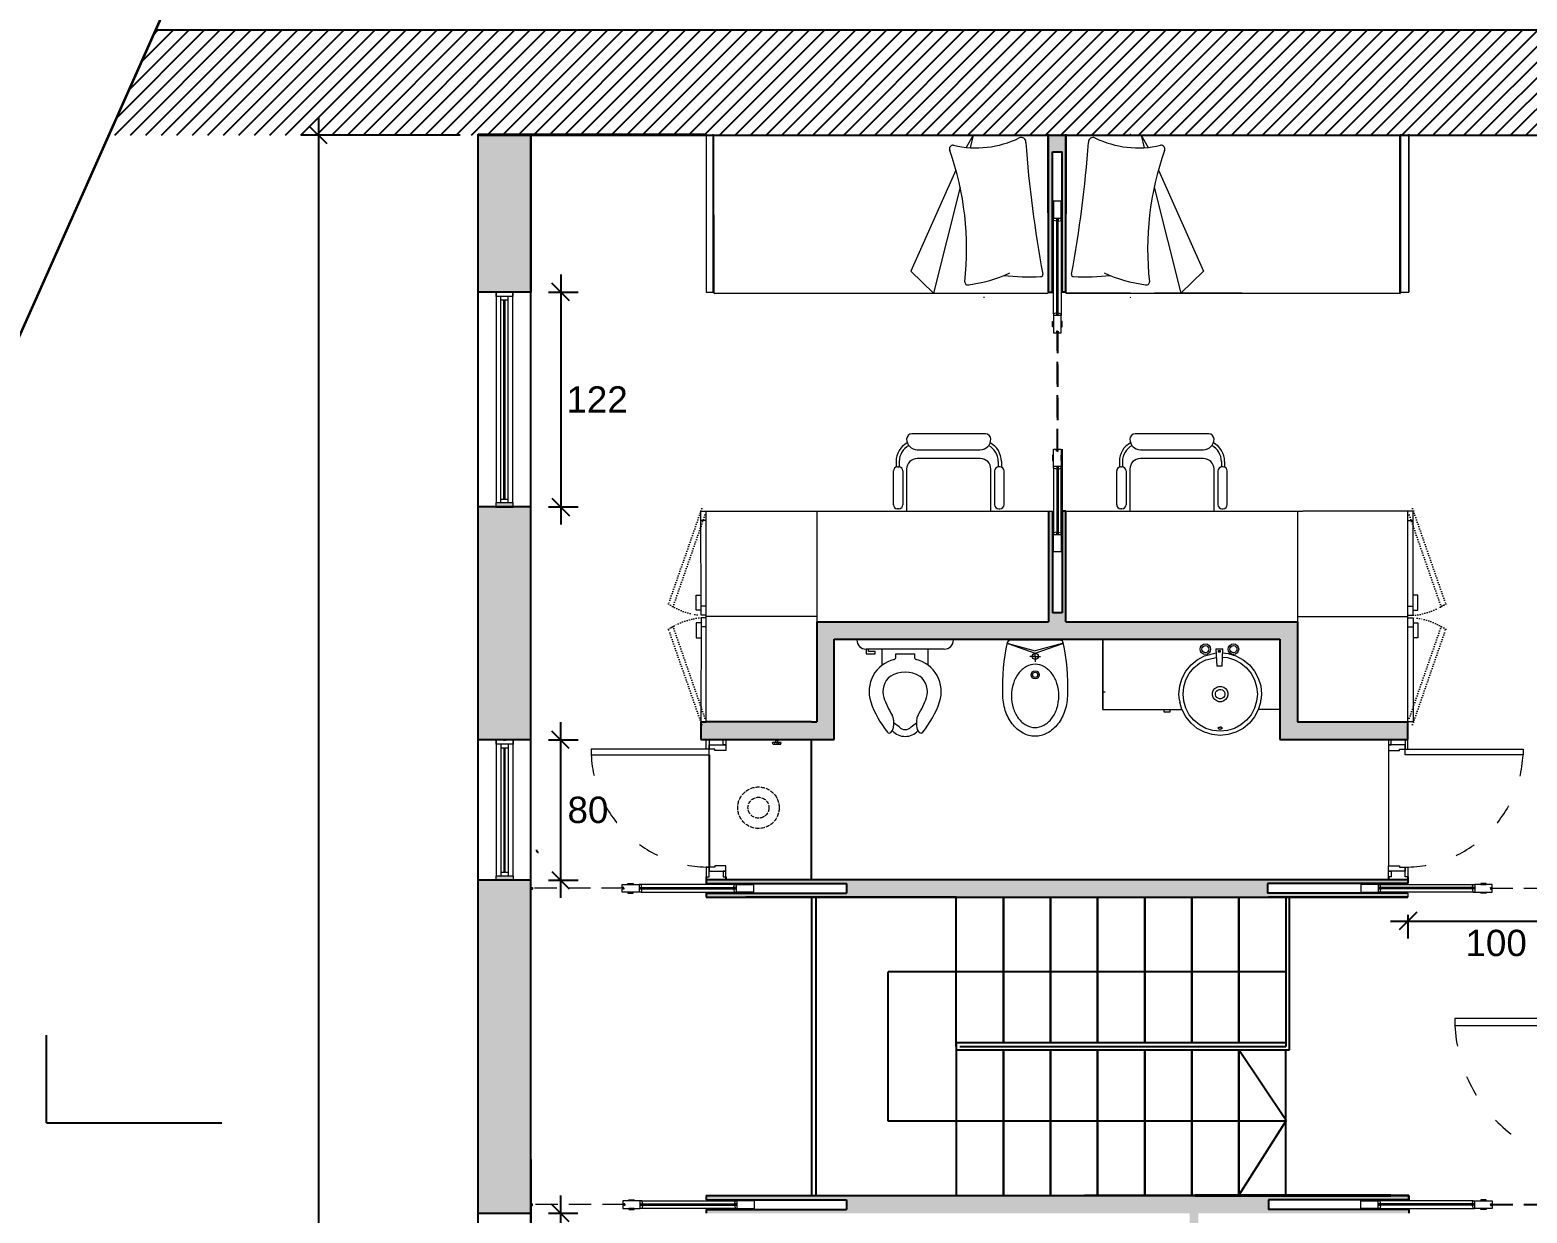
# Model space of a CAD drawing. Header units: inches. Extents: x -173 to 14008, y -3334 to 10368.
# Drawn here: x 11774 to 12627, y -385 to 289 of the extents above; entities that cross this region are included whole.
import ezdxf

# ---------------------------------------------------------------- set-up
doc = ezdxf.new("R2010")
doc.units = ezdxf.units.IN
doc.header["$MEASUREMENT"] = 0
for name, pattern in [('ACAD_ISO02W100', [15, 12, -3]), ('ACAD_ISO03W100', [30, 12, -18]), ('ACAD_ISO07W100', [3, 0, -3]), ('DOT2', [0.125, 0, -0.125]), ('TRATTEGGIATA2', [9.525, 6.35, -3.175])]:
    doc.linetypes.add(name, pattern=pattern)
for name, color, linetype, lineweight in [('ARREDAMENTO', 8, 'Continuous', 18), ('INFISSI', 4, 'Continuous', 18), ('MURATURA_section_wall', 7, 'Continuous', 40), ('PAVIMENTAZIONE_flooring', 250, 'Continuous', 5), ('PORTE_finestre_doors_windows', 4, 'Continuous', 15), ('QUOTE', 6, 'Continuous', 9), ('SEZIONI_medie_small_section', 2, 'Continuous', 25)]:
    doc.layers.add(name, color=color, linetype=linetype, lineweight=lineweight)
doc.layers.add('ARREDI_attrezzature', color=7, linetype='Continuous')
doc.styles.add('ARCH', font='txt')
doc.styles.get("Standard").update_dxf_attribs({"font": 'Arial.ttf'})
doc.dimstyles.get("Standard").update_dxf_attribs({"dimtxt": 15, "dimasz": 10, "dimexe": 10, "dimexo": 10, "dimgap": 5, "dimtad": 2, "dimtih": 1, "dimtoh": 1, "dimdec": 0, "dimzin": 0, "dimdsep": 46, "dimtxsty": 'Standard', "dimblk": 'OBLIQUE', "dimblk1": 'OBLIQUE', "dimblk2": 'OBLIQUE', "dimcen": 0.09, "dimdle": 10, "dimadec": 0, "dimazin": 0, "dimtfac": 1, "dimtdec": 0, "dimtofl": 0, "dimtmove": 0, "dimatfit": 3, "dimldrblk": 'OBLIQUE', "dimfxl": 1, "dimtolj": 1, "dimtzin": 0, "dimarcsym": 0})

# ---------------------------------------------------------------- blocks, each defined once
blk = doc.blocks.new('15PTOI06')
for p, q in [((8, 8.5), (8, -8.5)), ((11.5, 5), (8, 5)), ((9, 2), (9.765178, 2)), ((9, -2), (9, 2)), ((23.431562, 2.5), (24.727861, 2.5)), ((24.931034, 1.327586), (24.062054, 2.5)), ((9.765178, -2), (9, -2)), ((23.431562, -2.5), (24.690476, -2.5)), ((24.931034, -1.327586), (24.062054, -2.5)), ((11.5, -5), (8, -5)), ((9, -6.5), (8.5, -6.5)), ((8.5, -6.5), (8.5, -8)), ((9, -8.5), (9, -6.5)), ((8.5, -8), (8, -8)), ((8, -8.5), (9, -8.5))]:
    blk.add_line(p, q)
for centre, radius, start, end in [((6, 8.5), 2, 0, 90), ((17.25, 0.65), 7.210062, 71.816347, 166.116636), ((12, -13.75), 22.534695, 51.265418, 70.559965), ((19.118098, 0), 6.118098, 147.797266, 212.202734), ((17.25, 0.65), 4.210062, 71.816347, 142.891702), ((12, -13.75), 19.534695, 57.937508, 70.559965), ((25.787408, 3.438228), 0.5, 314.939898, 51.265418), ((9.765178, 2.5), 0.5, 270, 346.116636), ((23.431562, 4.5), 2, 237.937508, 270), ((24.727861, 4.5), 2, 270, 314.939898), ((23.666667, 0), 1.833333, 313.602819, 46.397181), ((23.166667, 0), 3.833333, 313.602819, 46.397181), ((9.765178, -2.5), 0.5, 13.883364, 90), ((17.25, -0.65), 7.210062, 193.883364, 288.183653), ((17.25, -0.65), 4.210062, 217.108298, 288.183653), ((12, 13.75), 19.534695, 289.440035, 302.062492), ((23.431562, -4.5), 2, 90, 122.062492), ((24.690476, -4.5), 2, 44.162471, 90), ((25.766527, -3.454957), 0.5, 308.665009, 44.162471), ((12, 13.75), 22.534695, 289.440035, 308.665009), ((6, -8.5), 2, 270, 0)]:
    blk.add_arc(centre, radius, start, end)
at = {"style": 'ARCH'}
for tag, p, flags in [('ITEM', (0, -19.5), 3), ('ROOM_NUMBER', (0, -28.5), 1)]:
    blk.add_attdef(tag, p, '', height=6, dxfattribs=dict(at, flags=flags))
blk = doc.blocks.new('bidet')
at = {"layer": 'ARREDAMENTO'}
for p, q in [((18907.96, 11675.67), (18893.13, 11669.55)), ((18908.24, 11675.74), (18893.98, 11668.6)), ((18885.23, 11655.26), (18893.98, 11668.6)), ((18893.13, 11669.55), (18885.34, 11655.54)), ((18891.87, 11670.97), (18889.63, 11668.98)), ((18891.87, 11670.97), (18889.88, 11673.21)), ((18891.87, 11670.97), (18894.11, 11672.96)), ((18891.87, 11670.97), (18893.13, 11669.55))]:
    blk.add_line(p, q, dxfattribs=at)
for points in [[(18908.52, 11673.07), (18887.85, 11654.67, -0.353669), (18885.34, 11654.55, -0.060433), (18863.9, 11674.65, -0.07695), (18858.68, 11682.73, -0.086815), (18856.59, 11691.01, -0.105749), (18857.72, 11699.18, -0.125559), (18861.62, 11704.96, -0.125559), (18867.81, 11708.16, -0.105749), (18876.05, 11708.33, -0.086815), (18884.04, 11705.3, -0.07695), (18891.46, 11699.18, -0.060433), (18908.93, 11675.55, -0.353669)], [(18887, 11696.75, 0.075445), (18881.47, 11701.34, 0.085783), (18875.58, 11703.63, 0.10607), (18869.49, 11703.56, 0.126822), (18864.94, 11701.22, 0.126822), (18862.09, 11696.98, 0.10607), (18861.32, 11690.94, 0.085783), (18862.91, 11684.82, 0.075445), (18866.83, 11678.8, 0.075445), (18872.35, 11674.22, 0.085783), (18878.24, 11671.92, 0.10607), (18884.33, 11671.99, 0.126822), (18888.88, 11674.33, 0.126822), (18891.73, 11678.58, 0.10607), (18892.5, 11684.62, 0.085783), (18890.91, 11690.74, 0.075445)]]:
    blk.add_lwpolyline(points, format="xyb", close=True, dxfattribs=at)
for centre, radius in [((18884.89, 11678.81), 2.3), ((18884.89, 11678.81), 1.5), ((18891.87, 11670.97), 1.75)]:
    blk.add_circle(centre, radius, dxfattribs=at)
for centre, start, end in [((18908.34, 11674.75), 53.2036, 112.5022), ((18886.21, 11655.05), 150.83966, 210.13826)]:
    blk.add_arc(centre, 1, start, end, dxfattribs=at)
at = {"layer": 'ARREDAMENTO', "flags": 9}
blk.add_attdef('COPYRIGHT', (18899.52, 11662.38), '', height=0.0001, rotation=131.67093, dxfattribs=at)
blk = doc.blocks.new('_Oblique')
at = {"color": 0, "linetype": 'ByBlock', "lineweight": -2}
blk.add_line((-0.5, -0.5), (0.5, 0.5), dxfattribs=at)
blk = doc.blocks.new('*D81')
at = {"layer": 'Defpoints', "color": 0, "transparency": 16777216}
for p in [(12029.19, 229.43), (11938.33, -1059.86), (12029.4, -1059.86)]:
    blk.add_point(p, dxfattribs=at)
at = {"layer": 'QUOTE', "color": 0, "lineweight": -2, "transparency": 16777216}
for p, q in [((11938.33, 239.43), (11938.33, -1069.86)), ((12019.19, 229.43), (11928.33, 229.43)), ((12019.4, -1059.86), (11928.33, -1059.86))]:
    blk.add_line(p, q, dxfattribs=at)
at = {"layer": 'QUOTE', "color": 0, "lineweight": -2, "transparency": 16777216, "xscale": 10, "yscale": 10, "zscale": 10}
for p, rotation in [((11938.33, 229.43), 90), ((11938.33, -1059.86), 270)]:
    blk.add_blockref('_Oblique', p, dxfattribs=dict(at, rotation=rotation))
at = {"layer": 'QUOTE', "color": 0, "transparency": 16777216, "insert": (11911.64, -415.22), "char_height": 15, "attachment_point": 5}
blk.add_mtext('\\A1;1300', dxfattribs=at)
blk = doc.blocks.new('*D97')
at = {"layer": 'Defpoints', "color": 0, "transparency": 16777216}
for p in [(12059.4, 140.03), (12059.4, 17.6), (12076.42, 17.6)]:
    blk.add_point(p, dxfattribs=at)
at = {"layer": 'QUOTE', "color": 0, "lineweight": -2, "transparency": 16777216}
for p, q in [((12076.42, 150.03), (12076.42, 7.6)), ((12069.4, 140.03), (12086.42, 140.03)), ((12069.4, 17.6), (12086.42, 17.6))]:
    blk.add_line(p, q, dxfattribs=at)
at = {"layer": 'QUOTE', "color": 0, "lineweight": -2, "transparency": 16777216, "xscale": 10, "yscale": 10, "zscale": 10}
for p, rotation in [((12076.42, 140.03), 90), ((12076.42, 17.6), 270)]:
    blk.add_blockref('_Oblique', p, dxfattribs=dict(at, rotation=rotation))
at = {"layer": 'QUOTE', "color": 0, "transparency": 16777216, "insert": (12097.18, 78.82), "char_height": 15, "attachment_point": 5}
blk.add_mtext('\\A1;122', dxfattribs=at)
blk = doc.blocks.new('*D98')
at = {"layer": 'Defpoints', "color": 0, "transparency": 16777216}
for p in [(12059.4, -115.12), (12059.47, -195.12), (12076.33, -195.12)]:
    blk.add_point(p, dxfattribs=at)
at = {"layer": 'QUOTE', "color": 0, "lineweight": -2, "transparency": 16777216}
for p, q in [((12076.33, -105.12), (12076.33, -205.12)), ((12069.4, -115.12), (12086.33, -115.12)), ((12069.47, -195.12), (12086.33, -195.12))]:
    blk.add_line(p, q, dxfattribs=at)
at = {"layer": 'QUOTE', "color": 0, "lineweight": -2, "transparency": 16777216, "xscale": 10, "yscale": 10, "zscale": 10}
for p, rotation in [((12076.33, -115.12), 90), ((12076.33, -195.12), 270)]:
    blk.add_blockref('_Oblique', p, dxfattribs=dict(at, rotation=rotation))
at = {"layer": 'QUOTE', "color": 0, "transparency": 16777216, "insert": (12091.97, -155.12), "char_height": 15, "attachment_point": 5}
blk.add_mtext('\\A1;80', dxfattribs=at)
blk = doc.blocks.new('*D99')
at = {"layer": 'Defpoints', "color": 0, "transparency": 16777216}
for p in [(12059.4, -384.78), (12059.4, -725.39), (12076.24, -725.39)]:
    blk.add_point(p, dxfattribs=at)
at = {"layer": 'QUOTE', "color": 0, "lineweight": -2, "transparency": 16777216}
for p, q in [((12076.24, -374.78), (12076.24, -735.39)), ((12069.4, -384.78), (12086.24, -384.78)), ((12069.4, -725.39), (12086.24, -725.39))]:
    blk.add_line(p, q, dxfattribs=at)
at = {"layer": 'QUOTE', "color": 0, "lineweight": -2, "transparency": 16777216, "xscale": 10, "yscale": 10, "zscale": 10}
for p, rotation in [((12076.24, -384.78), 90), ((12076.24, -725.39), 270)]:
    blk.add_blockref('_Oblique', p, dxfattribs=dict(at, rotation=rotation))
at = {"layer": 'QUOTE', "color": 0, "transparency": 16777216, "insert": (12096.28, -555.08), "char_height": 15, "attachment_point": 5}
blk.add_mtext('\\A1;341', dxfattribs=at)
blk = doc.blocks.new('*D103')
at = {"layer": 'Defpoints', "color": 0, "transparency": 16777216}
for p in [(12659.91, -203.23), (12559.4, -204.85), (12659.91, -218.36)]:
    blk.add_point(p, dxfattribs=at)
at = {"layer": 'QUOTE', "color": 0, "lineweight": -2, "transparency": 16777216}
for p, q in [((12659.91, -213.23), (12659.91, -228.36)), ((12549.4, -218.36), (12669.91, -218.36)), ((12559.4, -214.85), (12559.4, -228.36))]:
    blk.add_line(p, q, dxfattribs=at)
at = {"layer": 'QUOTE', "color": 0, "lineweight": -2, "transparency": 16777216, "xscale": 10, "yscale": 10, "zscale": 10, "rotation": 180}
blk.add_blockref('_Oblique', (12559.4, -218.36), dxfattribs=at)
at = {"layer": 'QUOTE', "color": 0, "lineweight": -2, "transparency": 16777216, "xscale": 10, "yscale": 10, "zscale": 10}
blk.add_blockref('_Oblique', (12659.91, -218.36), dxfattribs=at)
at = {"layer": 'QUOTE', "color": 0, "transparency": 16777216, "insert": (12609.65, -230.96), "char_height": 15, "attachment_point": 5}
blk.add_mtext('\\A1;100', dxfattribs=at)

msp = doc.modelspace()

# ---------------------------------------------------------------- hatches: boundary and pattern name
h = msp.add_hatch()
h.set_pattern_fill('ANSI31', color=0, scale=50)
h.set_pattern_definition([(45, (2779.2294, -12437.6133), (-4.4194174, 4.4194174), [])])
h.paths.add_polyline_path([(13034.49, 289.39), (11845.46, 289.39), (11818.75, 229.4), (12029.52, 229.4), (12291.49, 229.4), (12291.49, 229.44), (12301.49, 229.44), (12689.52, 229.4), (12690.03, 229.4), (13029.52, 229.4), (13029.52, 229.4), (13029.52, 229.55), (13034.5, 229.55)])
h = msp.add_hatch(color=256)
h.dxf.hatch_style = 1
h.paths.add_polyline_path([(12059.4, 140.03), (12059.4, 229.96), (12029.4, 229.96), (12029.4, 140.03)])
h = msp.add_hatch(color=256)
h.dxf.hatch_style = 1
h.paths.add_polyline_path([(12364.4, 230.02), (12354.4, 230.02), (12354.4, 140.02), (12356.8, 140.02), (12356.8, 220.02), (12362.28, 220.02), (12362.28, 140.02), (12364.4, 140.02)])
h = msp.add_hatch(color=256)
h.dxf.hatch_style = 1
h.paths.add_polyline_path([(12059.4, 17.6), (12039.6, 17.6), (12039.6, 17.6), (12049.2, 17.6), (12049.2, 20.1), (12039.6, 20.1), (12039.6, 17.6), (12049.2, 17.6), (12049.2, 17.6), (12039.6, 17.6), (12029.4, 17.6), (12029.4, -115.12), (12039.68, -115.12), (12039.68, -115.11), (12039.68, -115.11), (12049.28, -115.11), (12059.4, -115.12)])
h.paths.add_polyline_path([(12059.4, -195.12), (12039.67, -195.12), (12039.67, -195.12), (12049.27, -195.12), (12049.27, -192.62), (12039.67, -192.62), (12039.67, -195.12), (12049.27, -195.12), (12049.27, -195.12), (12039.67, -195.12), (12029.4, -195.12), (12029.4, -384.78), (12059.4, -384.78)])
h = msp.add_hatch(color=256)
h.dxf.hatch_style = 1
h.paths.add_polyline_path([(12232.4, -57.85), (12486.4, -57.85), (12486.4, -104.85), (12486.4, -114.85), (12559.4, -114.85), (12559.4, -104.85), (12496.4, -104.85), (12496.4, -47.85), (12379.13, -47.85), (12364.4, -47.85), (12364.4, 15.15), (12362.21, 15.15), (12362.21, -42.83), (12356.73, -42.83), (12356.73, 15.15), (12354.4, 15.15), (12354.4, -47.85), (12222.4, -47.85), (12222.4, -104.85), (12219.4, -104.85), (12159.4, -104.85), (12156.4, -104.85), (12156.4, -114.85), (12222.4, -114.85), (12232.4, -114.85)])
h = msp.add_hatch(color=256)
h.dxf.hatch_style = 1
h.paths.add_polyline_path([(12559.4, -202.46), (12479.4, -202.46), (12479.4, -196.99), (12559.4, -196.99), (12559.4, -194.85), (12159.4, -194.85), (12159.4, -196.99), (12239.4, -196.99), (12239.4, -202.46), (12159.4, -202.46), (12159.4, -204.85), (12238.88, -204.85), (12559.4, -204.85)])
h = msp.add_hatch(color=256)
h.dxf.hatch_style = 1
h.paths.add_polyline_path([(12479.91, -377.24), (12559.91, -377.24), (12559.91, -374.85), (12479.91, -374.85), (12438.16, -374.85), (12436.15, -374.85), (12379.91, -374.85), (12374.91, -374.85), (12159.4, -374.85), (12159.4, -377.24), (12239.4, -377.24), (12239.4, -382.71), (12159.4, -382.71), (12159.4, -384.85), (12434.91, -384.85), (12434.91, -725.39), (12439.91, -725.39), (12439.91, -384.85), (12559.91, -384.85), (12559.91, -382.71), (12479.91, -382.71)])

# ---------------------------------------------------------------- linework, layer by layer
for p, q in [((11845.25, 289.39), (13034.49, 289.39)), ((11979.52, 289.4), (13034.49, 289.4)), ((12029.4, -980.04), (12029.4, 229.96)), ((12029.52, 229.4), (12689.52, 229.4)), ((12059.4, -1010.04), (12059.4, 229.96)), ((12059.4, 229.96), (12159.4, 229.96)), ((12354.4, 140.02), (12354.38, 230.02)), ((12354.4, 140.02), (12354.4, 229.96)), ((12364.4, 140.02), (12364.4, 229.96)), ((12059.4, 17.6), (12029.4, 17.6)), ((12354.4, 15.15), (12354.4, -47.85)), ((12364.4, -47.85), (12364.4, 15.15)), ((12222.4, -47.85), (12354.4, -47.85)), ((12222.4, -47.85), (12222.4, -104.85)), ((12364.4, -47.85), (12496.4, -47.85)), ((12379.13, -47.85), (12496.4, -47.85)), ((12496.4, -47.85), (12496.4, -104.85)), ((12219.4, -104.85), (12159.4, -104.85)), ((12219.4, -104.85), (12222.4, -104.85)), ((12496.4, -104.85), (12559.4, -104.85)), ((12059.4, -115.12), (12029.4, -115.12)), ((12043.9, -115.12), (12044.9, -115.12)), ((12219.4, -194.85), (12219.4, -114.85)), ((12059.47, -195.12), (12029.47, -195.12)), ((12159.4, -193.25), (12159.4, -196.99)), ((12559.4, -194.85), (12159.4, -194.85)), ((12548.2, -193.25), (12548.2, -194.85)), ((12159.4, -202.46), (12159.4, -204.85)), ((12159.4, -204.85), (12559.4, -204.85)), ((12159.4, -204.85), (12238.88, -204.85)), ((12559.4, -204.85), (12479.91, -204.85)), ((12263, -332.35), (12263, -247.35)), ((12489.85, -247.35), (12263.01, -247.35)), ((11783.35, -333.45), (11783.35, -283.45)), ((12490, -332.06), (12463, -291.85)), ((12489.85, -332.35), (12263, -332.35)), ((12490, -332.06), (12463, -374.56)), ((11783.35, -333.45), (11883.35, -333.45)), ((12059.4, -354.26), (12059.4, -384.26)), ((12159.4, -374.85), (12559.91, -374.85)), ((12159.4, -374.85), (12239.4, -374.85)), ((12221.89, -374.85), (12301.89, -374.85)), ((12439.91, -374.85), (12379.91, -374.85)), ((12379.91, -374.85), (12439.91, -374.85)), ((12559.91, -374.85), (12439.91, -374.85)), ((12559.91, -374.85), (12439.91, -374.85)), ((12439.91, -374.85), (12559.91, -374.85)), ((12559.91, -374.85), (12479.91, -374.85)), ((12559.91, -377.24), (12559.91, -374.85)), ((12559.91, -374.85), (12559.91, -377.24)), ((12159.4, -382.71), (12159.4, -384.85)), ((12559.91, -382.71), (12559.91, -384.85)), ((12029.4, -384.78), (12059.4, -384.78)), ((12059.4, -384.26), (12059.4, -424.26))]:
    msp.add_line(p, q)
at = {"ltscale": 0.1}
for p, q in [((12554.92, 139.23), (12555.01, 229.23)), ((12362.21, 15.15), (12362.21, 50.45))]:
    msp.add_line(p, q, dxfattribs=at)
at = {"color": 4, "linetype": 'ByBlock'}
for p, q in [((12356.8, 140.02), (12356.8, 220.02)), ((12356.8, 220.02), (12362.28, 220.02)), ((12362.28, 140.02), (12362.28, 220.02)), ((12356.73, 15.15), (12356.73, -42.83)), ((12362.21, 15.15), (12362.21, -42.83)), ((12362.21, -42.83), (12356.73, -42.83))]:
    msp.add_line(p, q, dxfattribs=at)
at = {"color": 4}
for p, q in [((12354.4, 140.02), (12356.8, 140.02)), ((12364.4, 140.02), (12362.28, 140.02)), ((12039.32, 17.6), (12049.32, 17.6)), ((12044.32, 17.6), (12043.82, 17.6)), ((12044.4, -184.85), (12043.9, -184.85)), ((12170.6, -193.25), (12170.6, -194.85)), ((12221.89, -204.85), (12181.89, -204.85)), ((12301.89, -204.85), (12221.89, -204.85)), ((12221.89, -204.85), (12221.89, -374.85)), ((12328.74, -204.85), (12328.74, -287.85)), ((12355.6, -204.85), (12355.6, -287.85)), ((12382.45, -204.85), (12382.45, -287.85)), ((12436.15, -204.85), (12436.15, -287.85)), ((12463, -204.85), (12463, -287.85)), ((12328.74, -374.85), (12328.74, -291.85)), ((12355.6, -374.85), (12355.6, -291.85)), ((12382.45, -374.85), (12382.45, -291.85)), ((12436.15, -374.85), (12436.15, -291.85)), ((12463, -374.85), (12463, -291.85)), ((12489.85, -374.85), (12489.85, -291.85)), ((12181.89, -374.85), (12221.89, -374.85))]:
    msp.add_line(p, q, dxfattribs=at)
at = {"color": 4, "linetype": 'TRATTEGGIATA2', "ltscale": 2}
for p, q in [((12359.54, 117.83), (12359.54, 65.84)), ((12359.54, 49.45), (12359.54, 117.83)), ((12606.4, -379.98), (12658.4, -379.98))]:
    msp.add_line(p, q, dxfattribs=at)
at = {"linetype": 'ByBlock'}
for p, q in [((12364.4, 15.15), (12362.21, 15.15)), ((12232.4, -114.85), (12232.4, -57.85)), ((12232.4, -57.85), (12486.4, -57.85)), ((12486.4, -57.85), (12486.4, -104.85)), ((12156.4, -104.85), (12159.4, -104.85)), ((12156.4, -104.85), (12156.4, -114.85)), ((12486.4, -104.85), (12486.4, -114.85)), ((12559.4, -114.85), (12559.4, -104.85)), ((12156.4, -114.85), (12222.4, -114.85)), ((12222.4, -114.85), (12232.4, -114.85)), ((12486.4, -114.85), (12559.4, -114.85)), ((12161, -123.65), (12161.11, -187.65)), ((12559.4, -193.25), (12559.4, -194.85)), ((12559.4, -194.85), (12559.4, -196.99)), ((12159.4, -196.99), (12239.4, -196.99)), ((12159.4, -202.46), (12239.4, -202.46)), ((12239.4, -196.99), (12239.4, -202.46)), ((12559.4, -196.99), (12479.4, -196.99)), ((12479.4, -196.99), (12479.4, -202.46)), ((12559.4, -202.46), (12479.4, -202.46)), ((12219.4, -204.85), (12219.4, -374.85)), ((12491.85, -291.85), (12491.85, -204.85)), ((12489.85, -287.85), (12301.89, -287.85)), ((12301.89, -287.85), (12301.89, -289.85)), ((12301.89, -289.85), (12301.89, -291.85)), ((12303.89, -289.85), (12489.85, -289.85)), ((12301.89, -291.85), (12489.85, -291.85)), ((12489.85, -291.85), (12491.85, -291.85)), ((12159.4, -374.85), (12159.4, -377.24)), ((12228.77, -374.85), (12228.77, -374.85)), ((12434.91, -374.85), (12374.91, -374.85)), ((12159.4, -377.24), (12239.4, -377.24)), ((12159.4, -382.71), (12239.4, -382.71)), ((12239.4, -377.24), (12239.4, -382.71)), ((12559.91, -377.24), (12479.91, -377.24)), ((12479.91, -377.24), (12479.91, -382.71)), ((12559.91, -382.71), (12479.91, -382.71))]:
    msp.add_line(p, q, dxfattribs=at)
at = {"linetype": 'ACAD_ISO07W100'}
msp.add_line((12156.4, -104.85), (12159.07, -103.92), dxfattribs=at)
for points in [[(11367.7, -783.69), (13194.92, -1596.86), (14008.1, 230.36), (12180.87, 1043.54)], [(11367.83, -783.39), (13194.92, -1596.86), (14008.4, 230.23), (12181.31, 1043.7)], [(12029.4, 229.96), (12059.4, 229.96), (12059.4, 140.03), (12029.4, 140.03)]]:
    msp.add_lwpolyline(points, close=True)
at = {"color": 4}
for points in [[(12301.89, -289.85), (12301.89, -204.85), (12328.74, -204.85), (12328.74, -287.85)], [(12328.74, -287.85), (12328.74, -204.85), (12355.6, -204.85), (12355.6, -287.85)], [(12355.6, -287.85), (12355.6, -204.85), (12382.45, -204.85), (12382.45, -287.85)], [(12382.45, -287.85), (12382.45, -204.85), (12409.3, -204.85), (12409.3, -287.85)], [(12409.3, -287.85), (12409.3, -204.85), (12436.15, -204.85), (12436.15, -287.85)], [(12436.15, -287.85), (12436.15, -204.85), (12463, -204.85), (12463, -287.85)], [(12463, -287.85), (12463, -204.85), (12489.85, -204.85), (12489.85, -289.85)], [(12301.89, -289.85), (12301.89, -374.85), (12328.74, -374.85), (12328.74, -291.85)], [(12328.74, -291.85), (12328.74, -374.85), (12355.6, -374.85), (12355.6, -291.85)], [(12355.6, -291.85), (12355.6, -374.85), (12382.45, -374.85), (12382.45, -291.85)], [(12382.45, -291.85), (12382.45, -374.85), (12409.3, -374.85), (12409.3, -291.85)], [(12409.3, -291.85), (12409.3, -374.85), (12436.15, -374.85), (12436.15, -291.85)], [(12436.15, -291.85), (12436.15, -374.85), (12463, -374.85), (12463, -291.85)], [(12463, -291.85), (12463, -374.85), (12489.85, -374.85), (12489.85, -291.85)]]:
    msp.add_lwpolyline(points, dxfattribs=at)
at = {"layer": 'ARREDAMENTO'}
for p, q in [((12159.4, 229.96), (12159.4, 140.02)), ((12163.4, 140.02), (12163.4, 230.02)), ((12311.51, 229.38), (12307.48, 222.5)), ((12311.51, 229.38), (12309.74, 222.31)), ((12555.01, 229.23), (12364.6, 229.42)), ((12407.28, 229.38), (12409.06, 222.31)), ((12407.28, 229.38), (12411.32, 222.5)), ((12555.01, 229.23), (12554.92, 139.23)), ((12555.01, 229.23), (12554.92, 139.23)), ((12555, 219.23), (12555.01, 229.23)), ((12555.4, 140.02), (12555.4, 230.02)), ((12559.91, 229.96), (12559.91, 140.02)), ((12559.91, 140.02), (12559.91, 229.96)), ((12554.92, 139.23), (12555, 219.23)), ((12301.69, 209.5), (12276.02, 151.86)), ((12417.1, 209.5), (12442.77, 151.86)), ((12304.08, 199.81), (12288.88, 139.33)), ((12414.71, 199.81), (12429.91, 139.33)), ((12276.02, 151.86), (12288.89, 139.36)), ((12442.77, 151.86), (12429.9, 139.36)), ((12163.88, 139.23), (12317.54, 139.39)), ((12163.88, 139.23), (12317.54, 139.39)), ((12317.54, 139.39), (12353.88, 139.42)), ((12401.25, 139.39), (12364.92, 139.42)), ((12554.92, 139.23), (12401.25, 139.39)), ((12554.92, 139.23), (12401.25, 139.39)), ((12464.84, 139.32), (12414.84, 139.37)), ((12318.61, 59.21), (12276.61, 59.21)), ((12321.61, 56.21), (12321.61, 56.21)), ((12445.86, 59.21), (12403.86, 59.21)), ((12448.86, 56.21), (12448.86, 56.21)), ((12267.61, 43.48), (12267.61, 40.31)), ((12269.41, 43.48), (12269.41, 40.46)), ((12279.61, 50.21), (12315.61, 50.21)), ((12315.61, 45.15), (12279.61, 45.15)), ((12325.81, 43.48), (12325.81, 40.46)), ((12327.61, 43.48), (12327.61, 40.31)), ((12394.86, 43.48), (12394.86, 40.31)), ((12396.66, 43.48), (12396.66, 40.46)), ((12406.86, 50.21), (12442.86, 50.21)), ((12442.86, 45.15), (12406.86, 45.15)), ((12453.06, 43.48), (12453.06, 40.46)), ((12454.86, 43.48), (12454.86, 40.31)), ((12266.09, 18.88), (12266.09, 38.08)), ((12268.49, 40.48), (12269.09, 40.48)), ((12271.49, 38.08), (12271.49, 18.88)), ((12273.61, 39.15), (12273.61, 15.15)), ((12321.61, 15.15), (12321.61, 39.15)), ((12323.73, 38.08), (12323.73, 18.88)), ((12326.73, 40.48), (12326.13, 40.48)), ((12329.13, 18.88), (12329.13, 38.08)), ((12393.34, 18.88), (12393.34, 38.08)), ((12395.74, 40.48), (12396.34, 40.48)), ((12398.74, 38.08), (12398.74, 18.88)), ((12400.86, 39.15), (12400.86, 15.15)), ((12448.86, 15.15), (12448.86, 39.15)), ((12450.98, 38.08), (12450.98, 18.88)), ((12453.98, 40.48), (12453.38, 40.48)), ((12456.38, 18.88), (12456.38, 38.08)), ((12156.42, -44.16), (12156.4, 15.15)), ((12156.4, 15.15), (12159.4, 15.15)), ((12159.4, 9.91), (12156.4, 9.9)), ((12159.4, 15.15), (12219.4, 15.15)), ((12159.4, -104.85), (12159.4, 15.15)), ((12219.4, 15.15), (12354.4, 15.15)), ((12222.4, 15.15), (12222.4, -104.85)), ((12269.09, 16.48), (12268.49, 16.48)), ((12326.13, 16.48), (12326.73, 16.48)), ((12364.4, 15.15), (12499.4, 15.15)), ((12396.34, 16.48), (12395.74, 16.48)), ((12453.38, 16.48), (12453.98, 16.48)), ((12496.4, 15.15), (12496.4, -104.85)), ((12559.4, 15.15), (12499.4, 15.15)), ((12559.39, 9.91), (12562.39, 9.9)), ((12559.4, -104.85), (12559.4, 15.15)), ((12559.4, -104.85), (12559.4, 15.15)), ((12562.4, 15.15), (12559.4, 15.15)), ((12562.38, -44.16), (12562.4, 15.15)), ((12153.73, -41.17), (12153.72, -32.72)), ((12153.72, -32.72), (12156.41, -32.72)), ((12565.07, -32.72), (12562.38, -32.72)), ((12565.07, -41.17), (12565.07, -32.72)), ((12156.41, -41.17), (12153.73, -41.17)), ((12159.41, -38.99), (12156.41, -39)), ((12559.38, -38.99), (12562.38, -39)), ((12562.38, -41.17), (12565.07, -41.17)), ((12153.73, -48.53), (12153.72, -56.99)), ((12156.41, -48.53), (12153.73, -48.53)), ((12156.42, -45.54), (12156.4, -104.85)), ((12159.41, -50.71), (12156.41, -50.71)), ((12159.42, -44.16), (12156.42, -44.16)), ((12159.42, -45.55), (12156.42, -45.54)), ((12222.4, -44.85), (12159.4, -44.85)), ((12496.4, -44.85), (12559.4, -44.85)), ((12559.38, -44.16), (12562.38, -44.16)), ((12559.38, -45.55), (12562.38, -45.54)), ((12559.38, -50.71), (12562.38, -50.71)), ((12562.38, -45.54), (12562.4, -104.85)), ((12562.38, -48.53), (12565.07, -48.53)), ((12565.07, -48.53), (12565.07, -56.99)), ((12153.72, -56.99), (12156.41, -56.99)), ((12385.36, -97.85), (12385.36, -57.85)), ((12385.36, -86.7), (12385.36, -57.85)), ((12385.36, -57.85), (12385.36, -97.85)), ((12565.07, -56.99), (12562.38, -56.99)), ((12439.28, -69.46), (12443.35, -67.29)), ((12443.35, -67.29), (12450.03, -65.56)), ((12444.25, -69.46), (12450.16, -68.16)), ((12449.91, -63.22), (12453.91, -63.22)), ((12449.91, -63.22), (12450.41, -73.22)), ((12453.41, -73.22), (12453.91, -63.22)), ((12453.68, -67.92), (12456.49, -68.26)), ((12453.79, -65.57), (12456.95, -65.95)), ((12456.49, -68.26), (12460.46, -69.46)), ((12456.95, -65.95), (12461.36, -67.29)), ((12461.36, -67.29), (12465.43, -69.46)), ((12430.62, -80.02), (12432.79, -75.96)), ((12432.79, -75.96), (12435.72, -72.39)), ((12434.75, -77.26), (12437.38, -74.05)), ((12435.72, -72.39), (12439.28, -69.46)), ((12437.38, -74.05), (12440.59, -71.42)), ((12440.59, -71.42), (12444.25, -69.46)), ((12453.41, -73.22), (12450.41, -73.22)), ((12460.46, -69.46), (12464.12, -71.42)), ((12464.12, -71.42), (12467.33, -74.05)), ((12465.43, -69.46), (12468.99, -72.39)), ((12467.33, -74.05), (12469.96, -77.26)), ((12468.99, -72.39), (12471.92, -75.96)), ((12471.92, -75.96), (12474.09, -80.02)), ((12428.83, -89.03), (12429.28, -84.44)), ((12429.28, -84.44), (12430.62, -80.02)), ((12431.18, -89.03), (12431.59, -84.9)), ((12431.59, -84.9), (12432.79, -80.92)), ((12432.79, -80.92), (12434.75, -77.26)), ((12449.24, -85.91), (12450.35, -85.1)), ((12450.35, -85.1), (12451.66, -84.67)), ((12451.66, -84.67), (12453.04, -84.67)), ((12453.04, -84.67), (12454.36, -85.1)), ((12454.36, -85.1), (12455.47, -85.91)), ((12469.96, -77.26), (12471.92, -80.92)), ((12471.92, -80.92), (12473.12, -84.9)), ((12473.12, -84.9), (12473.53, -89.03)), ((12474.09, -80.02), (12475.43, -84.44)), ((12475.43, -84.44), (12475.88, -89.03)), ((12385.7, -87.85), (12386.7, -87.85)), ((12429.17, -92.56), (12428.83, -89.03)), ((12429.17, -92.56), (12429.17, -92.56)), ((12429.17, -92.56), (12429.28, -93.62)), ((12430.56, -97.85), (12429.28, -93.62)), ((12431.59, -93.16), (12431.18, -89.03)), ((12432.79, -97.13), (12431.59, -93.16)), ((12448, -88.34), (12448.42, -87.02)), ((12448, -89.72), (12448, -88.34)), ((12448.42, -91.03), (12448, -89.72)), ((12448.42, -87.02), (12449.24, -85.91)), ((12449.24, -92.15), (12448.42, -91.03)), ((12450.35, -92.96), (12449.24, -92.15)), ((12449.68, -88.6), (12449.94, -87.8)), ((12449.68, -89.45), (12449.68, -88.6)), ((12449.94, -90.26), (12449.68, -89.45)), ((12449.94, -87.8), (12450.44, -87.11)), ((12450.44, -90.94), (12449.94, -90.26)), ((12451.66, -93.39), (12450.35, -92.96)), ((12450.44, -87.11), (12451.13, -86.62)), ((12451.13, -91.44), (12450.44, -90.94)), ((12451.13, -86.62), (12451.93, -86.36)), ((12451.93, -91.7), (12451.13, -91.44)), ((12453.04, -93.39), (12451.66, -93.39)), ((12451.93, -86.36), (12452.78, -86.36)), ((12452.78, -91.7), (12451.93, -91.7)), ((12452.78, -86.36), (12453.58, -86.62)), ((12453.58, -91.44), (12452.78, -91.7)), ((12454.36, -92.96), (12453.04, -93.39)), ((12453.58, -86.62), (12454.27, -87.11)), ((12454.27, -90.94), (12453.58, -91.44)), ((12454.27, -87.11), (12454.77, -87.8)), ((12454.77, -90.26), (12454.27, -90.94)), ((12455.47, -92.15), (12454.36, -92.96)), ((12454.77, -87.8), (12455.03, -88.6)), ((12455.03, -89.45), (12454.77, -90.26)), ((12455.03, -88.6), (12455.03, -89.45)), ((12455.47, -85.91), (12456.29, -87.02)), ((12456.29, -91.03), (12455.47, -92.15)), ((12456.29, -87.02), (12456.71, -88.34)), ((12456.71, -89.72), (12456.29, -91.03)), ((12456.71, -88.34), (12456.71, -89.72)), ((12473.12, -93.16), (12471.92, -97.13)), ((12473.53, -89.03), (12473.12, -93.16)), ((12474.15, -97.85), (12475.43, -93.62)), ((12475.43, -93.62), (12475.54, -92.56)), ((12475.88, -89.03), (12475.54, -92.56)), ((12385.36, -97.85), (12430.56, -97.85)), ((12385.36, -97.85), (12430.56, -97.85)), ((12390.23, -97.85), (12430.56, -97.85)), ((12420.24, -97.85), (12420.24, -99.15)), ((12420.24, -99.15), (12423.77, -99.15)), ((12423.77, -99.15), (12423.77, -97.85)), ((12430.62, -98.03), (12430.56, -97.85)), ((12432.79, -102.1), (12430.62, -98.03)), ((12434.75, -100.79), (12432.79, -97.13)), ((12435.72, -105.67), (12432.79, -102.1)), ((12437.38, -104), (12434.75, -100.79)), ((12469.96, -100.79), (12467.33, -104)), ((12471.92, -102.1), (12468.99, -105.67)), ((12471.92, -97.13), (12469.96, -100.79)), ((12474.09, -98.03), (12471.92, -102.1)), ((12485.38, -97.85), (12474.15, -97.85)), ((12484.15, -97.85), (12484.09, -98.03)), ((12485.78, -97.74), (12485.38, -97.85)), ((12486.1, -97.44), (12485.78, -97.74)), ((12486.32, -96.98), (12486.1, -97.44)), ((12486.4, -96.44), (12486.32, -96.98)), ((12439.28, -108.59), (12435.72, -105.67)), ((12440.59, -106.64), (12437.38, -104)), ((12443.35, -110.77), (12439.28, -108.59)), ((12444.25, -108.59), (12440.59, -106.64)), ((12447.76, -112.1), (12443.35, -110.77)), ((12448.22, -109.8), (12444.25, -108.59)), ((12452.35, -110.2), (12448.22, -109.8)), ((12451.18, -108.44), (12451.23, -108.27)), ((12451.18, -108.44), (12451.23, -108.61)), ((12451.23, -108.27), (12451.35, -108.13)), ((12451.23, -108.61), (12451.35, -108.75)), ((12451.35, -108.13), (12451.53, -108.02)), ((12451.35, -108.75), (12451.53, -108.86)), ((12451.53, -108.02), (12451.73, -107.94)), ((12451.53, -108.86), (12451.73, -108.94)), ((12451.73, -107.94), (12451.99, -107.88)), ((12451.73, -108.94), (12451.99, -109)), ((12451.99, -107.88), (12452.35, -107.85)), ((12451.99, -109), (12452.35, -109.03)), ((12452.72, -107.88), (12452.35, -107.85)), ((12452.72, -109), (12452.35, -109.03)), ((12456.49, -109.8), (12452.35, -110.2)), ((12452.98, -107.94), (12452.72, -107.88)), ((12452.98, -108.94), (12452.72, -109)), ((12453.18, -108.02), (12452.98, -107.94)), ((12453.18, -108.86), (12452.98, -108.94)), ((12453.36, -108.13), (12453.18, -108.02)), ((12453.36, -108.75), (12453.18, -108.86)), ((12453.48, -108.27), (12453.36, -108.13)), ((12453.48, -108.61), (12453.36, -108.75)), ((12453.53, -108.44), (12453.48, -108.27)), ((12453.53, -108.44), (12453.48, -108.61)), ((12460.46, -108.59), (12456.49, -109.8)), ((12461.36, -110.77), (12456.95, -112.1)), ((12464.12, -106.64), (12460.46, -108.59)), ((12465.43, -108.59), (12461.36, -110.77)), ((12467.33, -104), (12464.12, -106.64)), ((12468.99, -105.67), (12465.43, -108.59)), ((12197.54, -117.78), (12197.24, -116.57)), ((12198.55, -116.58), (12197.24, -116.57)), ((12202.04, -116.57), (12197.24, -116.57)), ((12201.74, -117.78), (12197.54, -117.78)), ((12199.09, -116.58), (12198.44, -116.57)), ((12198.59, -117.78), (12198.44, -116.57)), ((12200.73, -116.58), (12198.55, -116.58)), ((12198.66, -115.41), (12198.66, -114.85)), ((12200.59, -115.41), (12198.66, -115.41)), ((12199.04, -116.58), (12199.04, -115.41)), ((12199.64, -116.57), (12199.64, -116.58)), ((12199.64, -116.57), (12199.64, -117.78)), ((12200.19, -116.58), (12200.84, -116.57)), ((12200.24, -116.58), (12200.24, -115.41)), ((12200.59, -115.41), (12200.59, -114.85)), ((12200.69, -117.78), (12200.84, -116.57)), ((12200.73, -116.58), (12202.04, -116.57)), ((12201.74, -117.78), (12202.04, -116.57)), ((12452.35, -112.56), (12447.76, -112.1)), ((12456.95, -112.1), (12452.35, -112.56)), ((12059.4, -140.9), (12059.4, -197.9))]:
    msp.add_line(p, q, dxfattribs=at)
at = {"layer": 'ARREDAMENTO', "linetype": 'ByBlock'}
for p, q in [((12159.4, 140.02), (12163.4, 140.02)), ((12555.4, 140.02), (12559.91, 140.02)), ((12562.4, -104.85), (12559.4, -104.85))]:
    msp.add_line(p, q, dxfattribs=at)
at = {"layer": 'ARREDAMENTO', "linetype": 'DOT2', "ltscale": 10}
for p, q in [((12156.8, 16.65), (12137.87, -37.71)), ((12140.47, -39.21), (12159.4, 15.15)), ((12578.32, -39.21), (12559.4, 15.15)), ((12562, 16.65), (12580.92, -37.71)), ((12137.87, -37.71), (12140.47, -39.21)), ((12580.92, -37.71), (12578.32, -39.21)), ((12137.87, -51.99), (12140.47, -50.49)), ((12140.47, -50.49), (12159.4, -104.85)), ((12578.32, -50.49), (12559.4, -104.85)), ((12580.92, -51.99), (12578.32, -50.49)), ((12156.8, -106.35), (12137.87, -51.99)), ((12562, -106.35), (12580.92, -51.99))]:
    msp.add_line(p, q, dxfattribs=at)
at = {"layer": 'ARREDAMENTO', "linetype": 'ACAD_ISO07W100'}
for p, q in [((12156.8, 16.65), (12159.4, 15.15)), ((12562, 16.65), (12559.4, 15.15)), ((12562.4, -104.85), (12559.72, -103.92))]:
    msp.add_line(p, q, dxfattribs=at)
at = {"layer": 'ARREDAMENTO'}
for points in [[(12163.88, 139.23), (12163.79, 229.23), (12354.29, 229.42), (12354.38, 139.42)], [(12554.92, 139.23), (12555.01, 229.23), (12364.5, 229.42), (12364.42, 139.42)], [(12451.41, -65.22), (12451.41, -64.22), (12452.41, -64.22), (12452.41, -65.22)]]:
    msp.add_lwpolyline(points, close=True, dxfattribs=at)
for centre, radius in [((12443.91, -63.46), 3), ((12443.91, -63.46), 2), ((12459.91, -63.46), 3), ((12459.91, -63.46), 2)]:
    msp.add_circle(centre, radius, dxfattribs=at)
at = {"layer": 'ARREDAMENTO', "linetype": 'ACAD_ISO02W100', "ltscale": 0.2}
for radius in [11.83, 5.98]:
    msp.add_circle((12189.17, -153.8), radius, dxfattribs=at)
at = {"layer": 'ARREDAMENTO'}
for centre, radius, start, end in [((12300.1, 221.57), 2.14, 81.39135, 205.03114), ((12313.25, 278.12), 55.92, 256.73712, 296.05035), ((12317.89, 230.21), 0.222, 180.05669, 270.05669), ((12338.95, 225.56), 2.58, 355.03622, 116.05035), ((13044.39, 277.52), 704.81, 184.24616, 190.40265), ((11674.4, 277.52), 704.81, 349.59735, 355.75384), ((12379.85, 225.56), 2.58, 63.94965, 184.96378), ((12405.54, 278.12), 55.92, 243.94965, 283.26288), ((12400.91, 230.21), 0.222, 269.94331, 359.94331), ((12418.69, 221.57), 2.14, 334.96886, 98.60865), ((12140.41, 164.58), 167.42, 353.59467, 19.57193), ((12578.38, 164.58), 167.42, 160.42807, 186.40533), ((12308.4, 145.72), 1.62, 173.59467, 292.70116), ((12298.18, 226.42), 82.91, 277.51402, 294.45439), ((12343.85, 310.91), 162.16, 264.72364, 272.17332), ((12350.18, 149.9), 1.05, 260.21371, 19.61259), ((12368.62, 149.9), 1.05, 160.38741, 279.78629), ((12374.95, 310.91), 162.16, 267.82668, 275.27636), ((12420.62, 226.42), 82.91, 245.54561, 262.48598), ((12410.4, 145.72), 1.62, 247.29884, 6.40533), ((12317.77, 136.83), 0.222, 90.05669, 180.05669), ((12401.03, 136.83), 0.222, 359.94331, 89.94331), ((12279.61, 43.48), 12, 117.88061, 180), ((12279.61, 43.48), 10.2, 117.61949, 180), ((12276.61, 56.21), 3, 90, 180), ((12279.61, 56.21), 6, 180, 270), ((12315.61, 56.21), 6, 270, 0), ((12318.61, 56.21), 3, 0, 90), ((12315.61, 43.48), 10.2, 0, 62.38051), ((12315.61, 43.48), 12, 0, 62.11939), ((12406.86, 43.48), 12, 117.88061, 180), ((12406.86, 43.48), 10.2, 117.61949, 180), ((12403.86, 56.21), 3, 90, 180), ((12406.86, 56.21), 6, 180, 270), ((12442.86, 56.21), 6, 270, 0), ((12445.86, 56.21), 3, 0, 90), ((12442.86, 43.48), 10.2, 0, 62.38051), ((12442.86, 43.48), 12, 0, 62.11939), ((12279.61, 39.15), 6, 90, 180), ((12315.61, 39.15), 6, 0, 90), ((12406.86, 39.15), 6, 90, 180), ((12442.86, 39.15), 6, 0, 90), ((12268.49, 38.08), 2.4, 90, 180), ((12269.09, 38.08), 2.4, 0, 90), ((12326.13, 38.08), 2.4, 90, 180), ((12326.73, 38.08), 2.4, 0, 90), ((12395.74, 38.08), 2.4, 90, 180), ((12396.34, 38.08), 2.4, 0, 90), ((12453.38, 38.08), 2.4, 90, 180), ((12453.98, 38.08), 2.4, 0, 90), ((12268.49, 18.88), 2.4, 180, 270), ((12269.09, 18.88), 2.4, 270, 0), ((12326.13, 18.88), 2.4, 180, 270), ((12326.73, 18.88), 2.4, 270, 0), ((12395.74, 18.88), 2.4, 180, 270), ((12396.34, 18.88), 2.4, 270, 0), ((12453.38, 18.88), 2.4, 180, 270), ((12453.98, 18.88), 2.4, 270, 0)]:
    msp.add_arc(centre, radius, start, end, dxfattribs=at)
at = {"layer": 'ARREDAMENTO', "linetype": 'DOT2', "ltscale": 10}
for centre, start, end in [((12159.4, -6.39), 235.48639, 265.48639), ((12559.4, -6.39), 274.51361, 304.51361), ((12159.4, -83.31), 94.51361, 124.51361), ((12559.4, -83.31), 55.48639, 85.48639)]:
    msp.add_arc(centre, 37.88, start, end, dxfattribs=at)
at = {"layer": 'ARREDI_attrezzature'}
msp.add_arc((12063.59, -178.15), 1.05, 160.4441, 279.84298, dxfattribs=at)
at = {"layer": 'INFISSI'}
for p, q in [((12039.6, 140.03), (12039.6, 20.1)), ((12044.35, 137.53), (12042.35, 137.53)), ((12039.68, -115.11), (12039.68, -192.62)), ((12161, -118.05), (12169, -118.05)), ((12557.8, -118.05), (12549.8, -118.05)), ((12161, -190.05), (12169, -190.05)), ((12557.8, -190.05), (12549.8, -190.05)), ((12059.4, -199.23), (12060.4, -199.23)), ((12059.4, -200.23), (12060.4, -200.23)), ((12060.4, -199.23), (12060.4, -200.23)), ((12059.4, -379.48), (12060.4, -379.48)), ((12059.4, -380.48), (12060.4, -380.48)), ((12060.4, -380.48), (12060.4, -379.48))]:
    msp.add_line(p, q, dxfattribs=at)
at = {"layer": 'INFISSI', "color": 4, "lineweight": 0}
for p, q in [((12042.34, 20.1), (12042.34, 137.53)), ((12046.35, 137.53), (12046.35, 94.79)), ((12049.2, 20.1), (12049.2, 140.03)), ((12042.35, 135.53), (12046.35, 135.53)), ((12042.35, 135.53), (12046.35, 135.53)), ((12044.1, 22.1), (12044.1, 135.53)), ((12044.6, 135.53), (12044.6, 22.1)), ((12046.35, 96.79), (12046.35, 20.1)), ((12042.35, 22.1), (12046.35, 22.1)), ((12042.42, -192.62), (12042.42, -117.61)), ((12046.43, -117.61), (12046.43, -192.62)), ((12049.28, -192.62), (12049.28, -115.11)), ((12042.43, -119.61), (12046.43, -119.61)), ((12042.43, -119.61), (12046.43, -119.61)), ((12044.17, -190.62), (12044.17, -119.61)), ((12044.67, -119.61), (12044.67, -190.62)), ((12042.42, -190.62), (12046.42, -190.62))]:
    msp.add_line(p, q, dxfattribs=at)
at = {"layer": 'INFISSI', "color": 4, "linetype": 'TRATTEGGIATA2', "ltscale": 2}
for p, q in [((12112.39, -199.73), (12060.4, -199.73)), ((12606.4, -199.73), (12658.91, -199.73)), ((12112.9, -379.98), (12060.4, -379.98))]:
    msp.add_line(p, q, dxfattribs=at)
at = {"layer": 'INFISSI', "color": 4, "lineweight": 0}
for points in [[(12039.6, 137.53), (12039.6, 140.03), (12049.2, 140.03), (12049.2, 137.53)], [(12039.6, 17.6), (12039.6, 20.1), (12049.2, 20.1), (12049.2, 17.6)], [(12039.68, -117.61), (12039.68, -115.11), (12049.28, -115.11), (12049.28, -117.61)], [(12039.67, -195.12), (12039.67, -192.62), (12049.27, -192.62), (12049.27, -195.12)]]:
    msp.add_lwpolyline(points, close=True, dxfattribs=at)
at = {"layer": 'INFISSI'}
for points in [[(12039.6, 140.03), (12049.2, 140.03), (12049.2, 137.53), (12039.6, 137.53)], [(12039.6, 20.1), (12049.2, 20.1), (12049.2, 17.6), (12039.6, 17.6)], [(12039.68, -115.11), (12049.28, -115.11), (12049.28, -117.61), (12039.68, -117.61)], [(12161, -120.45), (12159.4, -120.45), (12159.4, -114.85), (12161, -114.85)], [(12170.6, -121.25), (12164.2, -121.25), (12164.2, -120.45), (12161, -120.45), (12161, -118.05), (12170.6, -118.05)], [(12170.6, -118.05), (12169, -118.05), (12169, -114.85), (12170.6, -114.85)], [(12548.2, -118.05), (12549.8, -118.05), (12549.8, -114.85), (12548.2, -114.85)], [(12548.2, -121.25), (12554.6, -121.25), (12554.6, -120.45), (12557.8, -120.45), (12557.8, -118.05), (12548.2, -118.05)], [(12557.8, -120.45), (12559.4, -120.45), (12559.4, -114.85), (12557.8, -114.85)], [(12161, -120.45), (12093.8, -120.45), (12093.8, -123.65), (12161, -123.65)], [(12557.8, -120.45), (12625, -120.45), (12625, -123.65), (12557.8, -123.65)], [(12161, -187.65), (12159.4, -187.65), (12159.4, -193.25), (12161, -193.25)], [(12170.6, -186.85), (12164.2, -186.85), (12164.2, -187.65), (12161, -187.65), (12161, -190.05), (12170.6, -190.05)], [(12548.2, -186.85), (12554.6, -186.85), (12554.6, -187.65), (12557.8, -187.65), (12557.8, -190.05), (12548.2, -190.05)], [(12557.8, -187.65), (12559.4, -187.65), (12559.4, -193.25), (12557.8, -193.25)], [(12039.67, -192.62), (12049.27, -192.62), (12049.27, -195.12), (12039.67, -195.12)], [(12170.6, -190.05), (12169, -190.05), (12169, -193.25), (12170.6, -193.25)], [(12548.2, -190.05), (12549.8, -190.05), (12549.8, -193.25), (12548.2, -193.25)], [(12670.08, -273.82), (12586.08, -273.82), (12586.08, -277.82), (12670.08, -277.82)]]:
    msp.add_lwpolyline(points, close=True, dxfattribs=at)
at = {"layer": 'INFISSI', "linetype": 'ACAD_ISO03W100'}
for centre, radius, start, end in [((12161.05, -120.31), 67.34, 182.84137, 269.95299), ((12557.74, -120.31), 67.34, 270.04701, 357.15863), ((12670.15, -273.64), 84.17, 182.84137, 269.95299)]:
    msp.add_arc(centre, radius, start, end, dxfattribs=at)
at = {"layer": 'MURATURA_section_wall'}
msp.add_line((12549.66, -374.85), (12438.16, -374.85), dxfattribs=at)
at = {"layer": 'PAVIMENTAZIONE_flooring'}
msp.add_line((12548.2, -121.25), (12548.2, -186.85), dxfattribs=at)
at = {"layer": 'PORTE_finestre_doors_windows'}
for p, q in [((12361.77, 181.92), (12357.3, 181.92)), ((12357.3, 127.66), (12357.3, 180.91)), ((12359.15, 126.64), (12359.15, 181.92)), ((12359.93, 126.64), (12359.93, 181.92)), ((12361.77, 180.91), (12361.77, 127.66)), ((12361.77, 126.64), (12357.3, 126.64)), ((12359.54, 117.83), (12359.04, 117.83)), ((12359.04, 117.83), (12359.04, 116.83)), ((12359.54, 117.83), (12360.04, 117.83)), ((12360.04, 117.83), (12360.04, 116.83)), ((12359.04, 49.45), (12359.04, 50.45)), ((12359.54, 49.45), (12359.04, 49.45)), ((12359.54, 49.45), (12360.04, 49.45)), ((12360.04, 49.45), (12360.04, 50.45)), ((12361.77, 40.63), (12357.3, 40.63)), ((12357.3, 39.62), (12357.3, 2.76)), ((12359.15, 40.63), (12359.15, 1.74)), ((12359.93, 40.63), (12359.93, 1.74)), ((12361.77, 2.76), (12361.77, 39.62)), ((12361.77, 1.74), (12357.3, 1.74)), ((12112.39, -199.23), (12111.39, -199.23)), ((12112.39, -200.23), (12111.39, -200.23)), ((12112.39, -199.73), (12112.39, -199.23)), ((12112.39, -199.73), (12112.39, -200.23)), ((12121.2, -197.49), (12121.2, -201.96)), ((12121.2, -199.33), (12176.48, -199.33)), ((12121.2, -200.12), (12176.48, -200.12)), ((12175.46, -197.49), (12122.22, -197.49)), ((12122.22, -201.96), (12175.46, -201.96)), ((12176.48, -197.49), (12176.48, -201.96)), ((12542.31, -197.49), (12542.31, -201.96)), ((12597.59, -199.33), (12542.31, -199.33)), ((12597.59, -200.12), (12542.31, -200.12)), ((12543.33, -197.49), (12596.57, -197.49)), ((12596.57, -201.96), (12543.33, -201.96)), ((12559.4, -202.46), (12559.4, -204.85)), ((12597.59, -197.49), (12597.59, -201.96)), ((12606.4, -199.73), (12606.4, -199.23)), ((12606.4, -199.23), (12607.4, -199.23)), ((12606.4, -199.73), (12606.4, -200.23)), ((12606.4, -200.23), (12607.4, -200.23)), ((12112.9, -379.48), (12111.9, -379.48)), ((12112.9, -380.48), (12111.9, -380.48)), ((12112.9, -379.98), (12112.9, -379.48)), ((12112.9, -379.98), (12112.9, -380.48)), ((12121.72, -382.21), (12121.72, -377.74)), ((12121.72, -379.58), (12177, -379.58)), ((12121.72, -380.37), (12177, -380.37)), ((12122.74, -377.74), (12175.98, -377.74)), ((12175.98, -382.21), (12122.74, -382.21)), ((12177, -382.21), (12177, -377.74)), ((12542.31, -382.21), (12542.31, -377.74)), ((12597.59, -379.58), (12542.31, -379.58)), ((12597.59, -380.37), (12542.31, -380.37)), ((12596.57, -377.74), (12543.33, -377.74)), ((12543.33, -382.21), (12596.57, -382.21)), ((12597.59, -382.21), (12597.59, -377.74)), ((12606.4, -379.98), (12606.4, -379.48)), ((12606.4, -379.48), (12607.4, -379.48)), ((12606.4, -379.98), (12606.4, -380.48)), ((12606.4, -380.48), (12607.4, -380.48))]:
    msp.add_line(p, q, dxfattribs=at)
at = {"layer": 'PORTE_finestre_doors_windows', "color": 0}
msp.add_line((12354.4, 15.15), (12356.73, 15.15), dxfattribs=at)
at = {"layer": 'PORTE_finestre_doors_windows'}
for points in [[(12361.77, 181.92), (12361.77, 191.74), (12357.3, 191.74), (12357.3, 181.92)], [(12359.15, 181.92), (12359.15, 180.35), (12357.3, 180.91), (12357.3, 181.92)], [(12359.93, 181.92), (12359.93, 180.35), (12361.77, 180.91), (12361.77, 181.92)], [(12359.15, 126.64), (12359.15, 128.21), (12357.3, 127.66), (12357.3, 126.64)], [(12359.93, 126.64), (12359.93, 128.21), (12361.77, 127.66), (12361.77, 126.64)], [(12357.3, 126.64), (12357.3, 116.83), (12359.04, 116.83)], [(12360.04, 116.83), (12361.77, 116.83), (12361.77, 126.64)], [(12357.3, 40.63), (12357.3, 50.45), (12359.04, 50.45)], [(12360.04, 50.45), (12361.77, 50.45), (12361.77, 40.63)], [(12359.15, 40.63), (12359.15, 39.06), (12357.3, 39.62), (12357.3, 40.63)], [(12359.93, 40.63), (12359.93, 39.06), (12361.77, 39.62), (12361.77, 40.63)], [(12359.15, 1.74), (12359.15, 3.31), (12357.3, 2.76), (12357.3, 1.74)], [(12361.77, 1.74), (12361.77, -8.07), (12357.3, -8.07), (12357.3, 1.74)], [(12359.93, 1.74), (12359.93, 3.31), (12361.77, 2.76), (12361.77, 1.74)], [(12111.39, -199.23), (12111.39, -197.49), (12121.2, -197.49)], [(12121.2, -201.96), (12111.39, -201.96), (12111.39, -200.23)], [(12121.2, -199.33), (12122.77, -199.33), (12122.22, -197.49), (12121.2, -197.49)], [(12121.2, -200.12), (12122.77, -200.12), (12122.22, -201.96), (12121.2, -201.96)], [(12176.48, -199.33), (12174.91, -199.33), (12175.46, -197.49), (12176.48, -197.49)], [(12176.48, -200.12), (12174.91, -200.12), (12175.46, -201.96), (12176.48, -201.96)], [(12176.48, -197.49), (12186.3, -197.49), (12186.3, -201.96), (12176.48, -201.96)], [(12542.31, -197.49), (12532.5, -197.49), (12532.5, -201.96), (12542.31, -201.96)], [(12542.31, -199.33), (12543.88, -199.33), (12543.33, -197.49), (12542.31, -197.49)], [(12542.31, -200.12), (12543.88, -200.12), (12543.33, -201.96), (12542.31, -201.96)], [(12597.59, -199.33), (12596.02, -199.33), (12596.57, -197.49), (12597.59, -197.49)], [(12597.59, -200.12), (12596.02, -200.12), (12596.57, -201.96), (12597.59, -201.96)], [(12607.4, -199.23), (12607.4, -197.49), (12597.59, -197.49)], [(12597.59, -201.96), (12607.4, -201.96), (12607.4, -200.23)], [(12121.72, -377.74), (12111.9, -377.74), (12111.9, -379.48)], [(12111.9, -380.48), (12111.9, -382.21), (12121.72, -382.21)], [(12121.72, -379.58), (12123.29, -379.58), (12122.74, -377.74), (12121.72, -377.74)], [(12121.72, -380.37), (12123.29, -380.37), (12122.74, -382.21), (12121.72, -382.21)], [(12177, -379.58), (12175.43, -379.58), (12175.98, -377.74), (12177, -377.74)], [(12177, -380.37), (12175.43, -380.37), (12175.98, -382.21), (12177, -382.21)], [(12177, -382.21), (12186.81, -382.21), (12186.81, -377.74), (12177, -377.74)], [(12542.31, -382.21), (12532.5, -382.21), (12532.5, -377.74), (12542.31, -377.74)], [(12542.31, -379.58), (12543.88, -379.58), (12543.33, -377.74), (12542.31, -377.74)], [(12542.31, -380.37), (12543.88, -380.37), (12543.33, -382.21), (12542.31, -382.21)], [(12597.59, -379.58), (12596.02, -379.58), (12596.57, -377.74), (12597.59, -377.74)], [(12597.59, -380.37), (12596.02, -380.37), (12596.57, -382.21), (12597.59, -382.21)], [(12597.59, -377.74), (12607.4, -377.74), (12607.4, -379.48)], [(12607.4, -380.48), (12607.4, -382.21), (12597.59, -382.21)]]:
    msp.add_lwpolyline(points, dxfattribs=at)
for points in [[(12356.75, 123.25), (12357.3, 123.25), (12357.3, 120.23), (12356.75, 120.23)], [(12362.32, 123.25), (12361.77, 123.25), (12361.77, 120.23), (12362.32, 120.23)], [(12356.75, 44.03), (12357.3, 44.03), (12357.3, 47.05), (12356.75, 47.05)], [(12362.32, 44.03), (12361.77, 44.03), (12361.77, 47.05), (12362.32, 47.05)], [(12117.81, -196.94), (12117.81, -197.49), (12114.79, -197.49), (12114.79, -196.94)], [(12117.81, -202.51), (12117.81, -201.96), (12114.79, -201.96), (12114.79, -202.51)], [(12600.99, -196.94), (12600.99, -197.49), (12604.01, -197.49), (12604.01, -196.94)], [(12600.99, -202.51), (12600.99, -201.96), (12604.01, -201.96), (12604.01, -202.51)], [(12118.32, -377.19), (12118.32, -377.74), (12115.3, -377.74), (12115.3, -377.19)], [(12118.32, -382.76), (12118.32, -382.21), (12115.3, -382.21), (12115.3, -382.76)], [(12600.99, -377.19), (12600.99, -377.74), (12604.01, -377.74), (12604.01, -377.19)], [(12600.99, -382.76), (12600.99, -382.21), (12604.01, -382.21), (12604.01, -382.76)]]:
    msp.add_lwpolyline(points, close=True, dxfattribs=at)
at = {"layer": 'SEZIONI_medie_small_section'}
msp.add_line((12559.91, -374.85), (12551.41, -374.85), dxfattribs=at)

# ---------------------------------------------------------------- block references
at = {"layer": 'ARREDAMENTO', "rotation": 138.1985267249021}
msp.add_blockref('bidet', (34209.33, -3959.77), dxfattribs=at)
at = {"layer": 'ARREDAMENTO', "xscale": 2.619047619047628, "yscale": 2.619047619047628, "zscale": 2.619047619047628, "rotation": 270}
msp.add_blockref('15PTOI06', (12272.77, -42.46), dxfattribs=at)

# ---------------------------------------------------------------- dimensions: what is measured, and where the dimension line sits
at = {"layer": 'QUOTE'}
dim = msp.add_linear_dim(base=(11938.33, -1059.86), p1=(12029.19, 229.43), p2=(12029.4, -1059.86), angle=90, text='1300', dimstyle='Standard', dxfattribs=at)
dim.commit()
dim.dimension.update_dxf_attribs({"geometry": '*D81', "text_midpoint": (11911.64, -415.22)})
for base, p1, p2, picture, middle in [((12076.42, 17.6), (12059.4, 140.03), (12059.4, 17.6), '*D97', (12097.18, 78.82)), ((12076.33, -195.12), (12059.4, -115.12), (12059.47, -195.12), '*D98', (12091.97, -155.12)), ((12076.24, -725.39), (12059.4, -384.78), (12059.4, -725.39), '*D99', (12096.28, -555.08))]:
    dim = msp.add_linear_dim(base=base, p1=p1, p2=p2, angle=90, dimstyle='Standard', dxfattribs=at)
    dim.commit()
    dim.dimension.update_dxf_attribs({"geometry": picture, "text_midpoint": middle})
dim = msp.add_linear_dim(base=(12659.91, -218.36), p1=(12559.4, -204.85), p2=(12659.91, -203.23), text='100', dimstyle='Standard', dxfattribs=at)
dim.commit()
dim.dimension.update_dxf_attribs({"geometry": '*D103', "text_midpoint": (12609.65, -230.96)})

doc.saveas('drawing.dxf')
